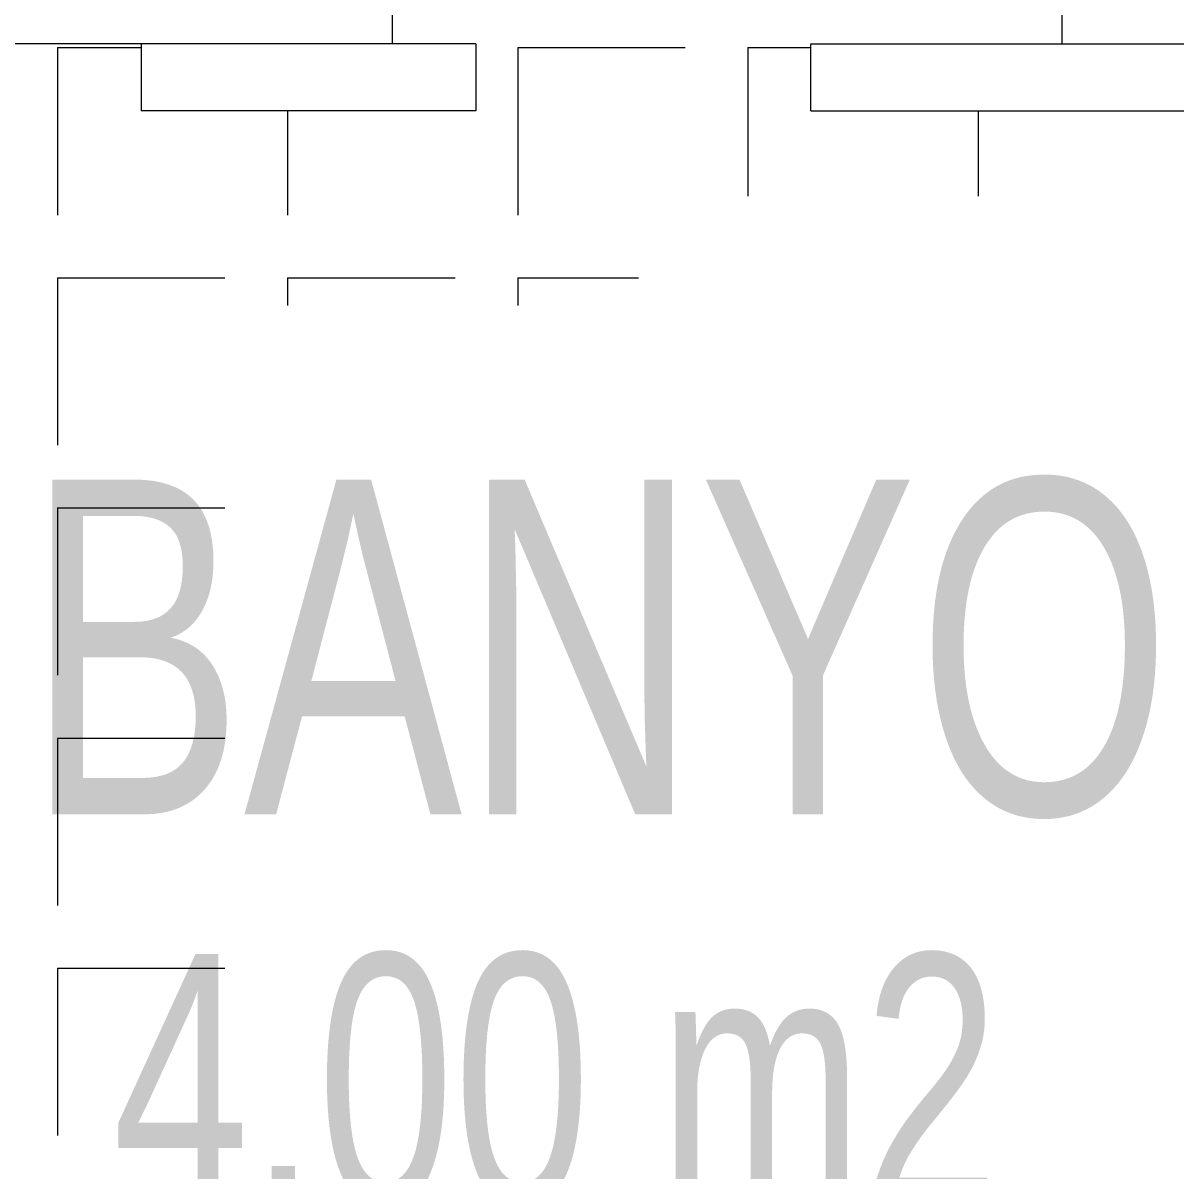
# Model space of a CAD drawing. Header units: inches. Extents: x -7543 to -822, y 102837 to 190349.
# Drawn here: x -831.49079 to -831.47701, y 102836.92896 to 102836.94268 of the extents above; entities that cross this region are included whole.
import ezdxf

# ---------------------------------------------------------------- set-up
doc = ezdxf.new("R2010")
doc.units = ezdxf.units.IN
doc.header["$MEASUREMENT"] = 0
doc.layers.add('CAM TUĞLA', color=7, linetype='Continuous', lineweight=15, true_color=0x00c2da)
doc.layers.add('İZ DÜŞÜM', color=253, linetype='Continuous', lineweight=20)
doc.layers.add('YAZI', color=7, linetype='Continuous', lineweight=25)
doc.styles.add('arıal', font='arial.ttf', dxfattribs={"width": 0.7})

msp = doc.modelspace()

# ---------------------------------------------------------------- linework, layer by layer
at = {"layer": 'CAM TUĞLA'}
for p, q in [((-831.486377, 102836.943431), (-831.486377, 102836.942431)), ((-831.478377, 102836.943431), (-831.478377, 102836.942431)), ((-831.486377, 102836.942431), (-831.501377, 102836.942431)), ((-831.485377, 102836.942431), (-831.489377, 102836.942431)), ((-831.489377, 102836.942431), (-831.489377, 102836.941631)), ((-831.485377, 102836.942431), (-831.485377, 102836.941631)), ((-831.481377, 102836.942431), (-831.475377, 102836.942431)), ((-831.481377, 102836.941631), (-831.481377, 102836.942431)), ((-831.478377, 102836.942431), (-831.464377, 102836.942431)), ((-831.485377, 102836.941631), (-831.489377, 102836.941631)), ((-831.481377, 102836.941631), (-831.475377, 102836.941631))]:
    msp.add_line(p, q, dxfattribs=at)
at = {"layer": 'İZ DÜŞÜM'}
for p, q in [((-831.490377, 102836.942387), (-831.490377, 102836.940387)), ((-831.490377, 102836.942387), (-831.489377, 102836.942387)), ((-831.484877, 102836.942387), (-831.484877, 102836.940387)), ((-831.484877, 102836.942387), (-831.482877, 102836.942387)), ((-831.482127, 102836.942387), (-831.482127, 102836.940613)), ((-831.482127, 102836.942387), (-831.481377, 102836.942387)), ((-831.487627, 102836.941631), (-831.487627, 102836.940387)), ((-831.479377, 102836.941631), (-831.479377, 102836.940613)), ((-831.490377, 102836.939637), (-831.490377, 102836.937637)), ((-831.490377, 102836.939637), (-831.488377, 102836.939637)), ((-831.487627, 102836.939637), (-831.487627, 102836.939304)), ((-831.487627, 102836.939637), (-831.485627, 102836.939637)), ((-831.484877, 102836.939637), (-831.484877, 102836.939304)), ((-831.484877, 102836.939637), (-831.483436, 102836.939637)), ((-831.490377, 102836.936887), (-831.490377, 102836.934887)), ((-831.490377, 102836.936887), (-831.488377, 102836.936887)), ((-831.490377, 102836.934137), (-831.490377, 102836.932137)), ((-831.490377, 102836.934137), (-831.488377, 102836.934137)), ((-831.490377, 102836.931387), (-831.490377, 102836.929387)), ((-831.490377, 102836.931387), (-831.488377, 102836.931387))]:
    msp.add_line(p, q, dxfattribs=at)

# ---------------------------------------------------------------- texts
at = {"layer": 'YAZI', "style": 'arıal', "width": 0.7}
for s, height, p in [('BANYO', 0.004, (-831.490758, 102836.933226)), ('4.00 m2', 0.003, (-831.489718, 102836.928558, -0.011684))]:
    msp.add_text(s, height=height, dxfattribs=at).set_placement(p)

doc.saveas('drawing.dxf')
